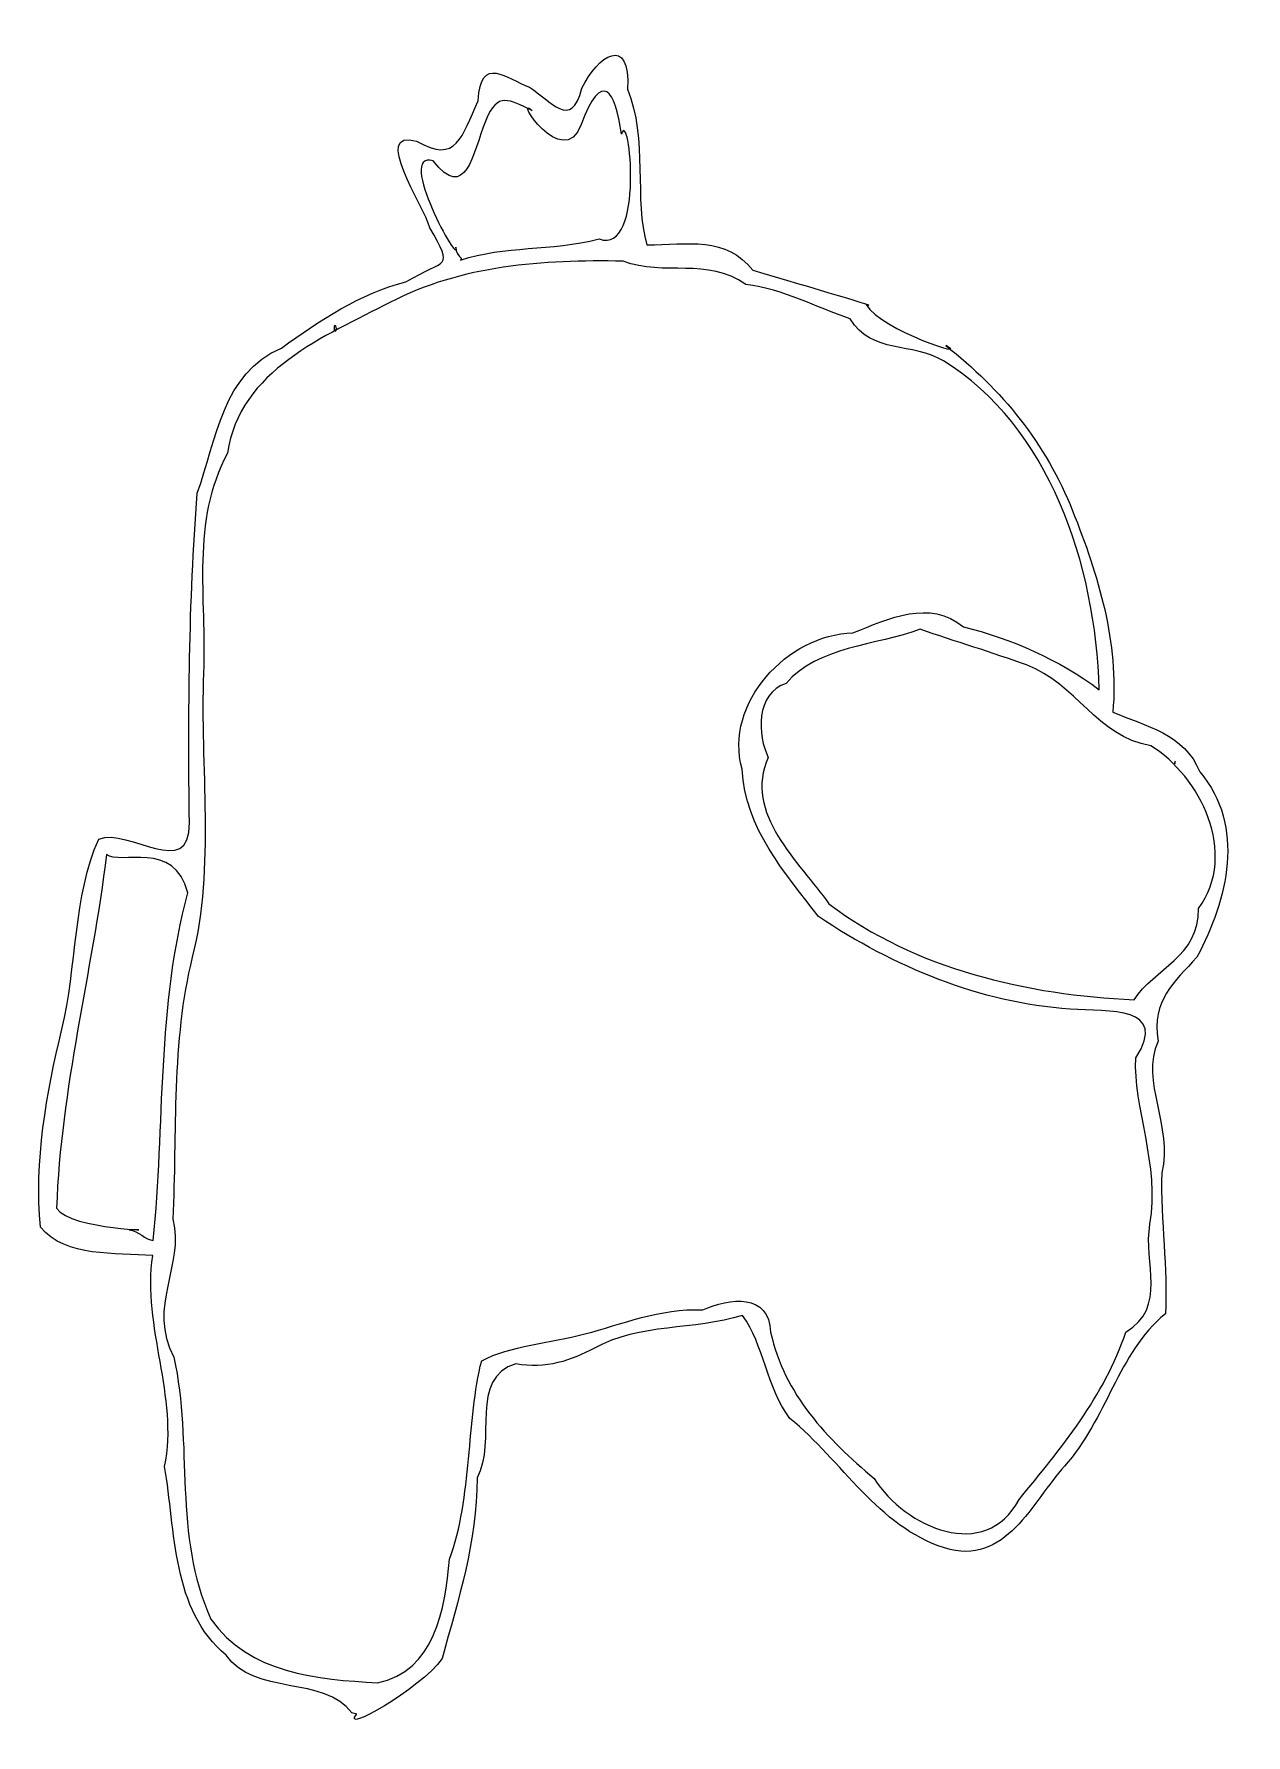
# Model space of a CAD drawing. Extents: x 95 to 178, y 45 to 162.
import ezdxf

# ---------------------------------------------------------------- set-up
doc = ezdxf.new("R2010")
doc.units = 0
doc.layers.add('Layer_1', color=7, linetype='CONTINUOUS')

msp = doc.modelspace()

# ---------------------------------------------------------------- linework, layer by layer
at = {"layer": 'Layer_1', "color": 7}
for points in [[(124.165974, 146.753788)], [(115.612511, 142.024665)], [(173.353227, 112.065661)], [(170.559519, 95.824993)], [(103.022251, 79.24263)], [(118.452231, 48.807259)]]:
    msp.add_lwpolyline(points, close=True, dxfattribs=at)
msp.add_lwpolyline([(117.047848, 46.645834), (116.697294, 46.724245), (116.69776, 46.724992), (116.697798, 46.724973)], dxfattribs=at)
for points in [[(132.537803, 158.578959), (133.604229, 160.848694), (135.893284, 162.311979), (135.675531, 158.507586)], [(125.388144, 157.720926), (125.572249, 160.939353), (127.329187, 159.241824), (128.92506, 158.646524)], [(135.260026, 155.406403), (134.845719, 158.508763), (133.898116, 159.872269), (132.486359, 156.084716)], [(129.10802, 157.052563), (127.523311, 157.778735), (126.729077, 158.377919), (125.915562, 156.351081)], [(132.486359, 156.084716), (131.241496, 152.74492), (127.733796, 158.245067), (129.10802, 157.052563)], [(128.92506, 158.646524), (130.372407, 157.755352), (131.817664, 155.641861), (132.537803, 158.578959)], [(135.675531, 158.507586), (137.086162, 155.148822), (136.101343, 150.824349), (137.00968, 147.796582)], [(121.14701, 154.930083), (123.94356, 153.349872), (124.243026, 155.236988), (125.388144, 157.720926)], [(133.714653, 148.201558), (136.91068, 147.039802), (135.801908, 157.438542), (135.260026, 155.406403)], [(122.073402, 148.970585), (121.641694, 150.484025), (118.023534, 155.854019), (121.14701, 154.930083)], [(125.915562, 156.351081), (124.986007, 154.03513), (124.55166, 150.714433), (122.293364, 153.579701)], [(122.293364, 153.579701), (119.625894, 154.329845), (124.241565, 146.066513), (123.849006, 147.628792)], [(120.415191, 145.2413), (123.170614, 146.94443), (123.750582, 145.968378), (122.073402, 148.970585)], [(123.849006, 147.628792), (123.890809, 146.926152), (124.418113, 146.959486), (124.165974, 146.753788)], [(124.165974, 146.753788), (127.264772, 147.763099), (130.354274, 147.351225), (133.714653, 148.201558)], [(137.00968, 147.796582), (139.78863, 147.81682), (142.490552, 148.414911), (144.302001, 146.043083)], [(135.375655, 146.674872), (129.8854, 146.790482), (124.218085, 146.3863), (119.322437, 143.835442)], [(143.830152, 145.057864), (141.136315, 146.973348), (138.255951, 145.585245), (135.375655, 146.674872)], [(111.842611, 140.694484), (114.474853, 142.563771), (117.271397, 144.47427), (120.415191, 145.2413)], [(144.302001, 146.043083), (148.297633, 144.88017), (153.379746, 143.374907), (152.104564, 143.690942)], [(151.016702, 142.699861), (148.646516, 143.490284), (146.446651, 144.748896), (143.830152, 145.057864)], [(119.322437, 143.835442), (114.869665, 141.515347), (108.927536, 139.159378), (108.138183, 133.452319)], [(152.104564, 143.690942), (153.184828, 141.879521), (159.46022, 139.903044), (157.584409, 140.860202)], [(115.612511, 142.024665), (115.461674, 142.82292), (115.47378, 141.282074), (115.612511, 142.024665)], [(157.431227, 139.812031), (155.338085, 141.101308), (152.485381, 140.247605), (151.016702, 142.699861)], [(106.054806, 130.702651), (107.357867, 134.365418), (107.805247, 138.960793), (111.842611, 140.694484)], [(157.584409, 140.860202), (161.462078, 137.841155), (164.47546, 134.118441), (166.325872, 129.480061)], [(168.160667, 117.172371), (167.923137, 125.811974), (164.687702, 135.342384), (157.431227, 139.812031)], [(108.138183, 133.452319), (105.587357, 128.790826), (106.686996, 123.522571), (106.483407, 118.316325)], [(105.508746, 108.02877), (105.416985, 115.627725), (105.457355, 123.116615), (106.054806, 130.702651)], [(166.325872, 129.480061), (168.079128, 125.085223), (169.536971, 120.36313), (169.091007, 115.63018)], [(151.197159, 121.077185), (153.690189, 122.082389), (156.470614, 123.417668), (158.805113, 121.500942)], [(143.567755, 111.706892), (142.295336, 116.210797), (146.690856, 120.994377), (151.197159, 121.077185)], [(155.828445, 121.337007), (152.788917, 120.19589), (148.752325, 120.157944), (146.598909, 117.600841)], [(163.153782, 118.874753), (160.912985, 119.701712), (158.160965, 120.506314), (155.828445, 121.337007)], [(158.805113, 121.500942), (162.078054, 120.694296), (165.417309, 119.233336), (168.160667, 117.172371)], [(106.483407, 118.316325), (106.23336, 111.921991), (107.270902, 104.955339), (105.707267, 98.747744)], [(171.716346, 113.314528), (167.971556, 113.927377), (166.587915, 117.607394), (163.153782, 118.874753)], [(146.598909, 117.600841), (144.475215, 116.938108), (144.617289, 113.994606), (145.372464, 112.51225)], [(169.091007, 115.63018), (171.31349, 114.690981), (174.05246, 114.106715), (175.077575, 111.522112)], [(145.372464, 112.51225), (143.609098, 108.687789), (147.514743, 105.306537), (149.540124, 102.425269)], [(174.997511, 102.1166), (177.773997, 105.918938), (175.093976, 111.207301), (171.716346, 113.314528)], [(173.353227, 112.065661), (173.408834, 112.520474), (173.371421, 112.033568), (173.353227, 112.065661)], [(148.821448, 101.548015), (146.566219, 104.540814), (143.771185, 107.573201), (143.567755, 111.706892)], [(175.077575, 111.522112), (178.263321, 107.755852), (177.002748, 102.735106), (174.888641, 98.756911)], [(99.266483, 106.88811), (101.328089, 107.725897), (105.558107, 103.941099), (105.508746, 108.02877)], [(96.72973, 93.798707), (97.759027, 98.050258), (97.519749, 103.00948), (99.266483, 106.88811)], [(105.402947, 103.17671), (104.506327, 106.880969), (100.688434, 105.048303), (99.807978, 105.832378)], [(99.807978, 105.832378), (98.797961, 97.708067), (96.643404, 89.670915), (96.364576, 81.476622)], [(103.022251, 79.24263), (103.813609, 87.115138), (103.285941, 95.467429), (105.402947, 103.17671)], [(149.540124, 102.425269), (155.531444, 97.925229), (163.185203, 96.15404), (170.559519, 95.824993)], [(170.559519, 95.824993), (171.939277, 97.970185), (175.053286, 98.785522), (174.997511, 102.1166)], [(166.162926, 95.189293), (159.913055, 95.602091), (154.04374, 98.103465), (148.821448, 101.548015)], [(105.707267, 98.747744), (104.254364, 92.979757), (104.657373, 86.606473), (104.36579, 80.710199)], [(174.888641, 98.756911), (173.287707, 96.999295), (171.768928, 95.821427), (172.21001, 92.98421)], [(170.681831, 91.832339), (172.950334, 95.394301), (168.849472, 95.01185), (166.162926, 95.189293)], [(95.257988, 80.163486), (94.810201, 84.653613), (95.664179, 89.397409), (96.72973, 93.798707)], [(172.21001, 92.98421), (170.954226, 90.167137), (173.25765, 87.117051), (172.45862, 83.902349)], [(171.652282, 80.371472), (172.380424, 84.414664), (170.462289, 88.515516), (170.681831, 91.832339)], [(172.45862, 83.902349), (172.365675, 80.605781), (172.910101, 77.296319), (172.712309, 74.200768)], [(96.364576, 81.476622), (97.333062, 79.944504), (104.135521, 79.964863), (101.367176, 79.982449)], [(102.985678, 78.211951), (100.393947, 78.434217), (97.045052, 78.048891), (95.257988, 80.163486)], [(101.367176, 79.982449), (101.985378, 79.905494), (102.486096, 79.314572), (103.022251, 79.24263)], [(104.36579, 80.710199), (105.203061, 77.556028), (102.565693, 74.731916), (104.436062, 71.213468)], [(169.986883, 72.950286), (172.885579, 74.668145), (171.171715, 77.703021), (171.652282, 80.371472)], [(103.806177, 63.688117), (104.791719, 68.474735), (102.256558, 73.321773), (102.985678, 78.211951)], [(140.85284, 74.471222), (142.713959, 75.293255), (145.444994, 75.657057), (145.533188, 72.930702)], [(132.745396, 72.81765), (135.222646, 73.460191), (137.937693, 74.61555), (140.85284, 74.471222)], [(143.604141, 74.098983), (140.207777, 73.031092), (136.601421, 73.591073), (133.348734, 71.819232)], [(146.854698, 67.007918), (145.24569, 69.159208), (145.068751, 72.058499), (143.604141, 74.098983)], [(172.712309, 74.200768), (169.399144, 71.479785), (168.702544, 66.970394), (165.758921, 63.717054)], [(125.635979, 70.976376), (127.592874, 72.001521), (130.317887, 72.18801), (132.745396, 72.81765)], [(145.533188, 72.930702), (146.469876, 68.668428), (149.42373, 65.578811), (152.65488, 62.869886)], [(162.637845, 61.420501), (165.498222, 64.911092), (168.524504, 68.511501), (169.986883, 72.950286)], [(133.348734, 71.819232), (131.919981, 71.040945), (129.979097, 70.345517), (127.996167, 70.768568)], [(104.436062, 71.213468), (105.772456, 65.214488), (104.359284, 58.963746), (106.990476, 53.188169)], [(123.417576, 57.311854), (125.003663, 61.563907), (124.59383, 66.924518), (125.635979, 70.976376)], [(127.996167, 70.768568), (124.704641, 69.777576), (126.700569, 65.469326), (125.318741, 62.905507)], [(157.495403, 58.092578), (152.935891, 59.539458), (150.431604, 64.091034), (146.854698, 67.007918)], [(108.048384, 50.710075), (104.278723, 53.760154), (104.561879, 59.323752), (103.806177, 63.688117)], [(165.758921, 63.717054), (163.586593, 61.316166), (161.728527, 56.749272), (157.495403, 58.092578)], [(125.318741, 62.905507), (125.332439, 58.488065), (124.008403, 54.591026), (122.920318, 50.465647)], [(152.65488, 62.869886), (154.824846, 59.44614), (160.336849, 57.073911), (162.637845, 61.420501)], [(118.452231, 48.807259), (122.384945, 49.560397), (123.139339, 53.89714), (123.417576, 57.311854)], [(106.990476, 53.188169), (109.596277, 49.433707), (114.371739, 49.023952), (118.452231, 48.807259)], [(116.697798, 46.724973), (114.792607, 49.319925), (109.972345, 47.869948), (108.048384, 50.710075)], [(122.920318, 50.465647), (121.389363, 48.331009), (115.788742, 45.209471), (117.047848, 46.645834)]]:
    msp.add_open_spline(points, degree=3, dxfattribs=at)

doc.saveas('drawing.dxf')
